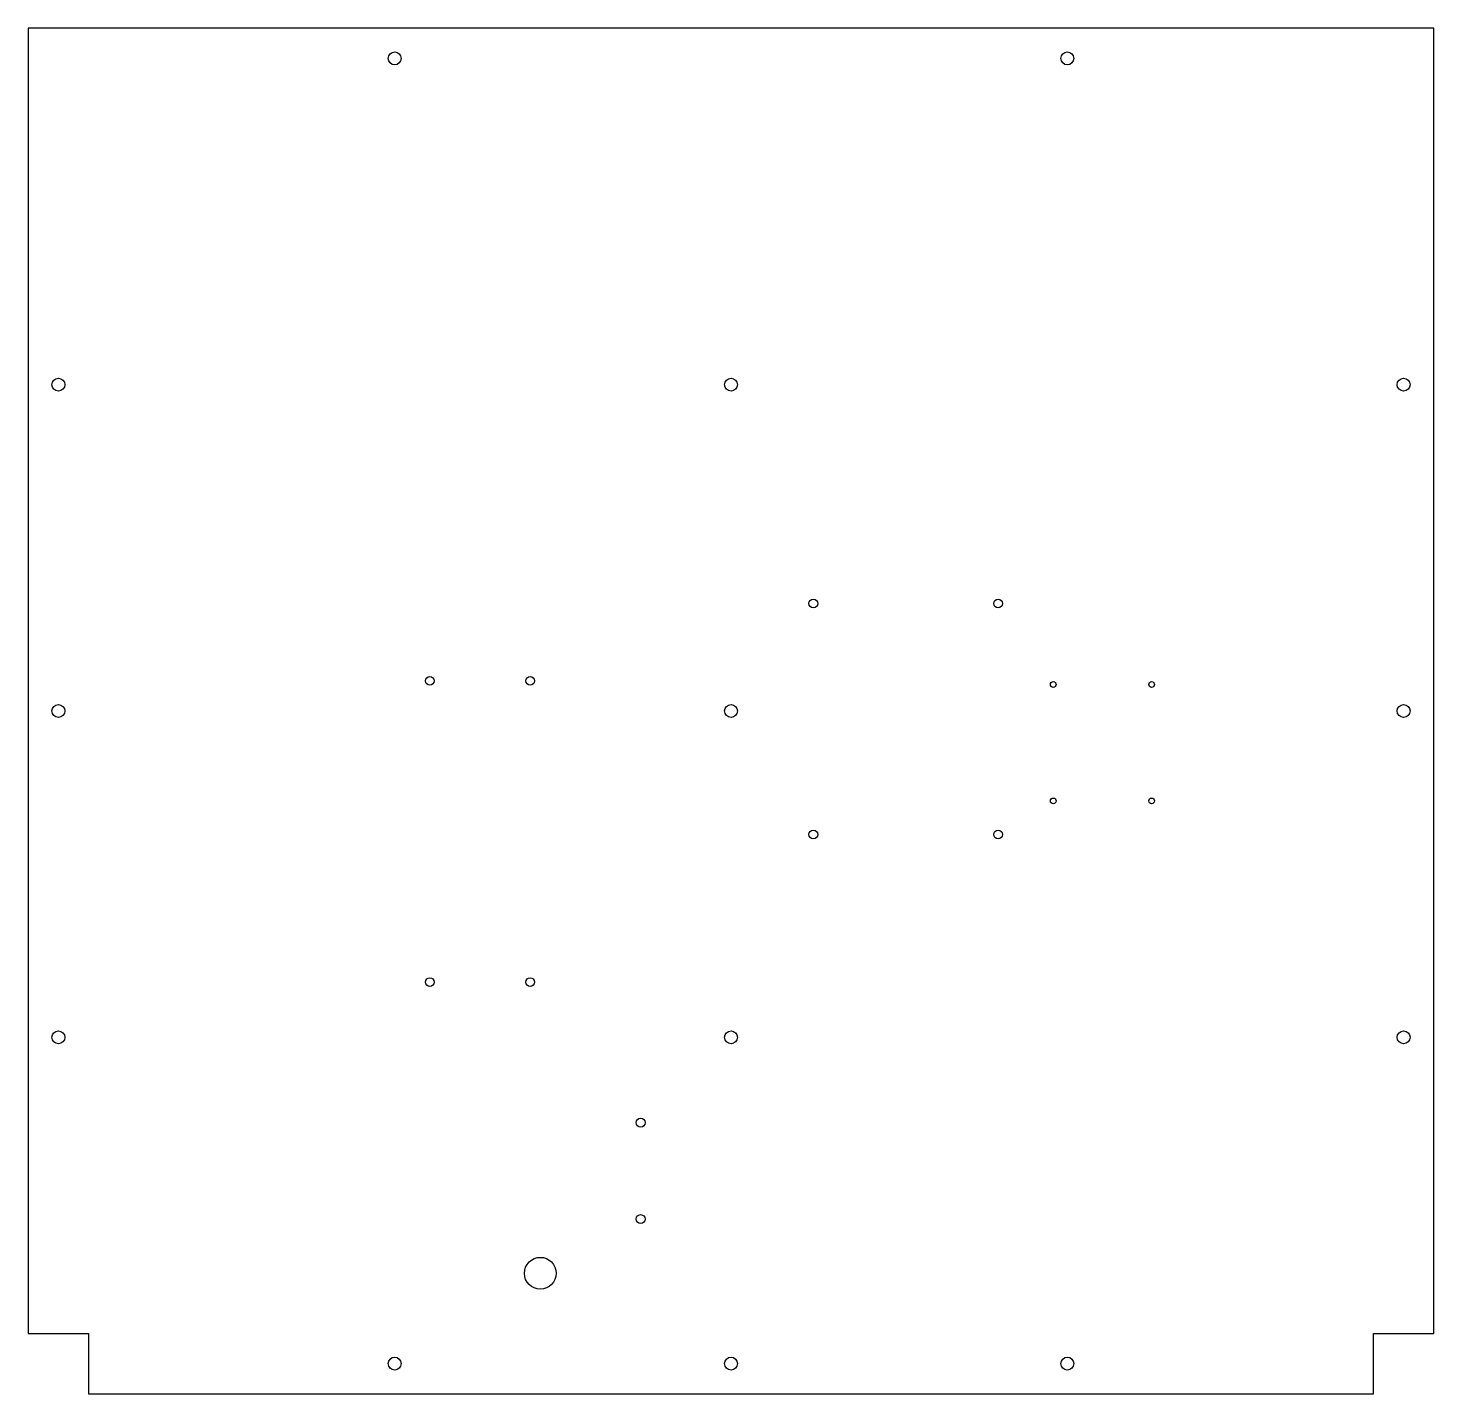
# Model space of a CAD drawing. Header units: millimetres. Extents: x -350 to 350, y -340 to 340.
import ezdxf

# ---------------------------------------------------------------- set-up
doc = ezdxf.new("R2010")
doc.units = ezdxf.units.MM
doc.layers.add('CUTOUTS', color=1, linetype='CONTINUOUS')
doc.layers.add('PERIMETER', color=5, linetype='CONTINUOUS')

msp = doc.modelspace()

# ---------------------------------------------------------------- linework, layer by layer
at = {"layer": 'CUTOUTS'}
for centre, radius in [((-167.5, 325), 3.225), ((167.5, 325), 3.225), ((-335, 162.5), 3.225), ((0, 162.5), 3.225), ((335, 162.5), 3.225), ((41, 53.5), 2.175), ((133, 53.5), 2.175), ((-150, 15), 2.175), ((-100, 15), 2.175), ((160.5, 13.2), 1.425), ((209.5, 13.2), 1.425), ((-335, 0), 3.225), ((0, 0), 3.225), ((335, 0), 3.225), ((160.5, -44.8), 1.425), ((209.5, -44.8), 1.425), ((41, -61.5), 2.175), ((133, -61.5), 2.175), ((-150, -135), 2.175), ((-100, -135), 2.175), ((-335, -162.5), 3.225), ((0, -162.5), 3.225), ((335, -162.5), 3.225), ((-45, -205), 2.175), ((-45, -253), 2.175), ((-95, -280), 7.925), ((-167.5, -325), 3.225), ((0, -325), 3.225), ((167.5, -325), 3.225)]:
    msp.add_circle(centre, radius, dxfattribs=at)
at = {"layer": 'PERIMETER'}
for p, q in [((350.075, 340.075), (-350.075, 340.075)), ((-350.075, 340.075), (-350.075, -310.075)), ((350.075, -310.075), (350.075, 340.075)), ((-350.075, -310.075), (-320.075, -310.075)), ((-320.075, -310.075), (-320.075, -340.075)), ((320.075, -340.075), (320.075, -310.075)), ((320.075, -310.075), (350.075, -310.075)), ((-320.075, -340.075), (320.075, -340.075))]:
    msp.add_line(p, q, dxfattribs=at)

doc.saveas('drawing.dxf')
